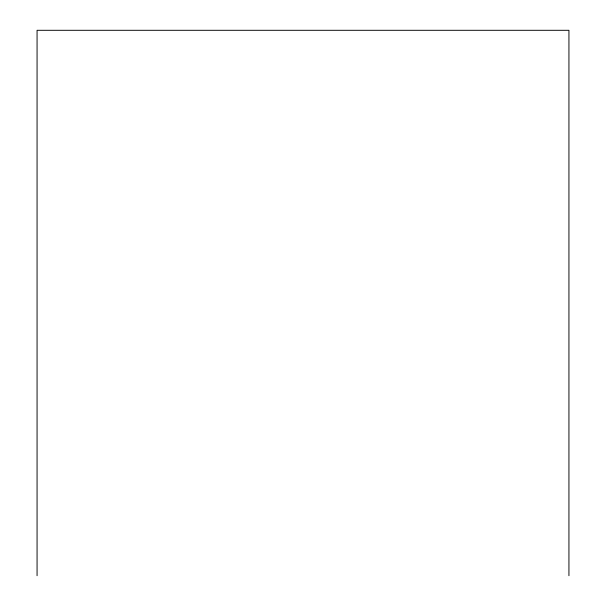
<?xml version="1.0" encoding="UTF-8"?>
<svg xmlns="http://www.w3.org/2000/svg" width="606" height="606" viewBox="0 0 606 606"><rect width="100%" height="100%" fill="white"/><g stroke="black" fill="none" stroke-linecap="round" stroke-linejoin="round"><path stroke-width="0.91" d="M568.936 575.7L568.936 30.3L37.064 30.3L37.064 575.7"/></g></svg>
